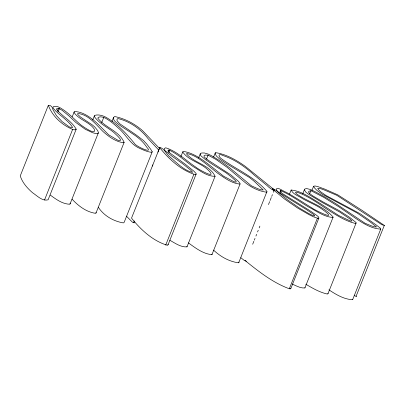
<?xml version="1.0" encoding="UTF-8"?>
<svg xmlns="http://www.w3.org/2000/svg" width="405" height="405" viewBox="0 0 405 405"><rect width="100%" height="100%" fill="white"/><g stroke="black" fill="none" stroke-linecap="round" stroke-linejoin="round"><path stroke-width="0.61" d="M70.242 203.128L69.847 204.236C62.512 204.085 56.067 199.3 50.331 195.119M159.373 148.316L142.54 130.648C134.733 123.783 124.806 118.498 114.625 116.534C112.028 117.693 114.256 120.979 115.774 122.047C120.604 126.451 126.512 129.428 131.777 133.265C137.71 136.981 143.097 141.517 146.949 147.42C153.814 154.619 135.25 146.008 134.409 143.345C127.033 134.43 119.171 125.616 109.335 119.338A19.308 3.949 21.7 0 0 104.779 116.655C101.726 115.273 98.015 114.352 94.74 115.374L94.218 116.356C99.033 123.49 107.431 127.155 113.947 132.556C114.428 133.179 124.132 141.284 119.156 140.631A4.374 0.896 21.7 0 1 117.496 140.044L108.682 134.814L98.562 124.634C92.239 118.559 83.369 111.517 74.353 111.572L74.029 112.438C78.636 119.404 87.855 121.414 93.201 127.702A78.307 16.013 21.7 0 1 94.335 129.316C96.825 136.703 80.727 125.003 79.861 124.112C74.717 119.561 69.979 114.499 64.36 110.484C61.175 108.479 57.505 105.254 53.46 106.611L52.898 107.77C58.583 115.202 67.681 119.394 72.611 127.459L71.548 127.793L69.316 126.892L62.137 121.637L56.497 115.693L53.101 109.978L51.799 106.611L49.936 105.421L48.342 105.305L20.25 175.902C22.376 182.625 27.241 188.153 32.521 192.699C36.987 195.64 42.419 201.528 48.109 199.807L76.201 129.21C71.533 120.903 62.405 116.524 56.447 109.299L56.852 108.545L58.522 108.251L62.264 110.383L68.911 115.876L76.125 122.695L85.374 129.342L92.669 132.739L96.01 133.609L97.944 133.64L98.334 132.531L97.772 130.729L94.841 127.049L92.208 124.831L80.625 117.146L77.659 114.367L77.75 113.486C88.376 114.377 96.046 124.598 103.123 131.62C108.874 136.753 115.891 141.882 123.702 142.722L124.127 142.357C119.272 130.992 104.956 127.575 97.742 118.052C99.24 115.795 103.376 117.172 105.477 118.184C110.049 120.817 114.164 124.173 118.017 127.762C125.332 133.701 129.514 143.102 138.034 147.572C142.332 149.541 146.691 151.774 151.445 152.31L152.234 151.784L150.797 149.379L146.711 143.977L143.492 140.525L136.181 134.966L119.627 123.682L117.055 120.736L117.025 119.278L117.865 118.523C129.808 121.419 140.474 128.851 147.997 138.566L158.497 149.804M213.582 250.133C220.452 256.628 229.23 261.645 238.677 262.82L266.981 191.459C254.406 176.615 235.923 169.396 220.593 158.168C217.429 155.13 219.358 153.404 222.937 155.525C235.062 159.54 245.384 167.057 254.78 175.537L267.32 185.758C270.024 188.983 280.589 194.633 270.378 186.639L245.354 166.404C236.485 160.086 226.167 154.148 215.369 152.619L215.222 153.9L216.397 156.026L220.006 159.337L226.663 163.762L249.47 177.501L254.456 181.506L263.235 189.991L261.225 189.849L258.01 188.801L251.378 185.784L229.802 167.918L221.798 162.061L213.47 156.846A19.308 3.949 21.7 0 0 208.312 154.123L204.343 152.969L201.766 152.989L200.495 153.419L198.521 157.985M200.146 153.9L200.45 155.201L201.25 156.107L205.097 159.327L212.787 164.592L225.939 172.712L230.582 176.271L235.548 180.625L236.343 181.992L235.295 182.078A4.374 0.896 21.7 0 1 233.68 181.567L223.681 176.256L209.203 164.845C201.487 158.968 192.967 152.771 183.181 151.394L182.736 151.956C188.35 160.41 200.186 162.562 207.537 169.498A78.297 16.013 21.7 0 1 209.481 171.361C216.786 179.734 196.815 168.409 196.541 167.599C186.315 161.048 177.506 151.404 165.67 147.79L164.162 148.63L164.557 150.154L165.817 151.318L171.867 156.117L182.771 163.797L190.669 170.135L192.441 172.024L192.35 172.348C184.072 170.419 176.975 163.012 170.505 157.449C166.374 154.634 164.85 148.65 159.823 147.4L131.524 218.108C140.692 229.65 152.958 241.061 167.513 245.324L168.161 244.316M168.014 244.909L196.258 173.72L193.944 171.219L185.475 164.4L169.158 152.462L167.959 151.024L167.953 150.574L168.966 149.982C177.932 154.072 185.186 161.205 193.306 166.693C199.984 170.546 207.107 176.595 215.08 176.261C209.613 164.769 194.122 163.104 186.523 153.88L186.725 153.505C194.177 154.806 200.581 159.691 206.484 164.233L217.556 173.117C224.284 177.749 231.751 183.521 240.028 184.057L240.084 183.546L238.494 181.379L230.642 174.768L208.54 160.451L204.738 157.444L204.171 156.831L204.004 155.652L205.229 155.11L208.074 155.15L215.946 159.433L227.083 167.305L243.051 180.757C249.617 186.68 257.965 191.114 266.768 192.223L267.011 191.909M159.616 147.511C168.784 159.054 181.05 170.465 195.61 174.727L196.106 174.312M188.436 242.894C195.397 247.961 203.239 253.975 211.936 254.654L211.992 254.143M57.363 111.167L58.522 108.251M58.021 112.038L59.413 108.54M72.282 116.65L74.14 111.982M44.525 200.019L72.622 129.423L74.697 129.853L76.201 129.21M92.775 119.91L94.4 115.83M101.68 122.619L103.771 117.369M70.08 203.897L98.324 132.916M111.932 121.53L113.562 117.445M72.075 199.154C78.261 205.872 86.422 212.093 95.605 213.319L96.031 212.954L124.127 142.357M152.234 151.784L124.138 222.385L123.348 222.912C113.375 221.221 103.984 215.83 98.329 207.274M152.391 166.07L152.857 164.906M157.965 152.067L159.823 147.4M126.532 216.255L132.379 222.132L133.589 222.694L134.283 220.948M168.267 151.728L168.966 149.982M168.88 152.553L169.806 150.22M180.878 156.624L182.736 151.956M165.711 245.071L193.803 174.474M206.449 159.236L208.074 155.15M213.572 157.094L215.197 153.009M169.898 240.276C175.087 243.162 180.908 247.404 186.988 246.858L215.08 176.261M211.936 254.654L240.028 184.057M252.685 244.23L253.849 241.309M254.315 240.145L255.008 238.393M255.94 236.059L256.633 234.308M257.565 231.974L258.258 230.227M259.19 227.893L259.883 226.142M268.475 204.555L269.639 201.634M270.1 200.47L271.264 197.554M271.725 196.385L272.423 194.633M273.35 192.299L274.048 190.552M280.027 191.707L280.493 190.542C290.481 194.759 299.31 201.493 308.62 207.016C316.396 210.919 324 217.009 332.961 217.419L333.052 216.969C323.296 205.76 308.094 202.11 296.303 193.711C293.119 190.289 300.216 193.352 301.472 193.889C312.412 198.652 321.838 206.175 331.933 212.387C339.299 216.948 347.014 221.53 355.524 223.464L356.142 222.942L355.752 222.269L349.586 217.333L339.142 210.6L323.048 201.923L312.959 195.959L309.617 193.59L308.63 192.34L308.65 191.509L310.22 190.806L311.663 191.038L323.899 197.432L338.848 206.808L355.347 218.123C362.885 223.211 371.431 228.734 380.725 229.093L380.229 228.071L376.098 224.881L360.141 213.749L326.111 195.534L320.755 191.874L318.553 189.687L317.738 188.305L320.082 188.477L324.147 189.93L336.783 195.296L381.733 224.628L384.75 225.696L361.731 210.16L337.735 194.83L324.82 189.135L317.586 186.497L314.974 185.976L313.561 186.28L311.936 190.36M280.554 192.461L281.252 190.709M289.504 194.106L291.129 190.021C301.593 191.003 310.883 197.923 319.788 203.244L338.767 215.536L349.844 220.765A4.374 0.896 21.7 0 0 351.343 221.16L351.965 220.877L350.3 219.237L339.906 212.154L321.813 202.227L308.544 194.243L305.785 192.097L304.332 189.778L304.818 189.013L306.514 188.558L310.119 189.398A19.308 3.949 21.7 0 1 315.819 192.076L325.701 197.453L335.902 203.72L365.128 223.297L372.053 226.111L375.065 226.942L376.549 226.947L370.565 222.229L356.962 212.878L322.243 194.223L317.08 190.522L314.533 187.966L313.561 186.28M302.707 193.858L304.332 189.778M309.658 193.686L310.817 190.77M245.005 260.476C258.587 271.451 272.767 282.665 289.317 288.77L317.409 218.173L318.821 218.204L318.806 217.581L318.411 216.786L316.776 215.419L309.217 210.23L282.69 193.727L280.695 192.066L280.316 191.479L280.493 190.542M289.317 288.77L290.729 288.8L318.821 218.204M292.192 284.006C296.192 285.808 300.358 288.269 304.864 288.016L333.072 217.227M305.831 284.249C312.63 288.228 319.667 292.375 327.427 294.065L328.045 293.539L356.142 222.942M328.941 289.843C335.963 294.541 344.037 299.381 352.633 299.695L380.725 229.093M354.208 295.539L356.081 296.318L384.178 225.722M356.658 296.298L356.081 296.318M246.387 261.225L244.174 260.319L240.869 257.752M133.589 222.694L134.485 222.856L134.627 222.537M317.409 218.173L313.612 216.867L309.126 214.701L297.548 207.993L284.593 199.052L272.221 188.892L273.097 188.852L275.562 190.082L287.732 199.964L299.933 208.383L308.777 213.577L312.402 215.354L314.685 216.012L314.462 215.222L313.207 214.189L306.509 209.633L279.511 192.795L277.703 191.499L276.169 189.586C276.529 185.662 284.305 192.061 285.991 192.162C294.946 197.038 303.416 202.743 312.118 208.033C312.65 208.945 337.649 221.576 325.245 211.542A78.302 16.013 21.7 0 0 322.405 209.451C316.351 205.001 309.217 202.409 302.712 198.739C298.951 195.99 293.104 194.522 291.129 190.021M72.622 129.423C61.93 124.963 52.351 116.286 48.342 105.305M327.913 293.23L328.045 293.539M352.532 299.244L352.633 299.695M186.918 246.402L186.988 246.858M304.96 287.565L304.98 287.823M238.884 262.055L238.92 262.506M96.005 212.377L96.031 212.954M290.714 288.178L290.729 288.8"/></g></svg>
